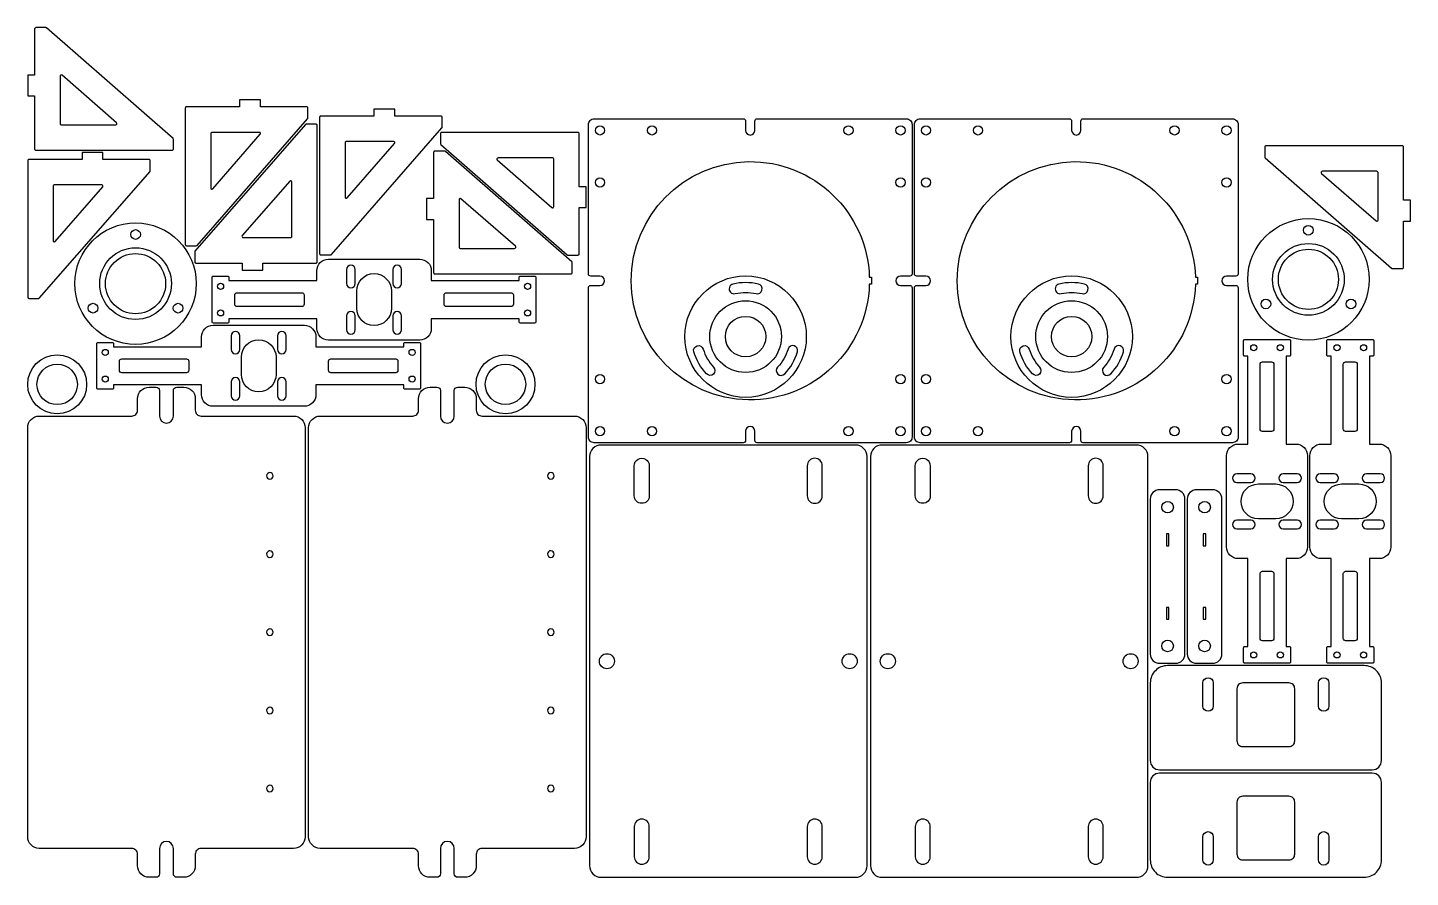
# Model space of a CAD drawing. Extents: x 604 to 1800, y 1393 to 2128.
import ezdxf

# ---------------------------------------------------------------- set-up
doc = ezdxf.new("R2010")
doc.units = 0

# ---------------------------------------------------------------- blocks, each defined once
blk = doc.blocks.new('Part', base_point=(0, -423.7))
at = {"layer": '1'}
blk.add_lwpolyline([(240, -35), (240, -388.7, -0.414214), (230, -398.7), (150, -398.7, 0.414214), (145, -403.7), (145, -413.7, -0.414214), (135, -423.7), (129, -423.7, -0.414214), (126, -420.7), (126, -398.7, 1), (114, -398.7), (114, -420.7, -0.414214), (111, -423.7), (105, -423.7, -0.414214), (95, -413.7), (95, -403.7, 0.414214), (90, -398.7), (10, -398.7, -0.414214), (0, -388.7), (0, -35, -0.414214), (10, -25), (90, -25, 0.414214), (95, -20), (95, -10, -0.414214), (105, 0), (111, 0, -0.414214), (114, -3), (114, -25, 1), (126, -25), (126, -3, -0.414214), (129, 0), (135, 0, -0.414214), (145, -10), (145, -20, 0.414214), (150, -25), (230, -25, -0.414214)], format="xyb", close=True, dxfattribs=at)
for points in [[(209.5, -73.9), (210.2, -73.9), (211, -74.2), (211.5, -74.7), (211.5, -74.7), (212, -75.2), (212.3, -76), (212.3, -76.8), (212.3, -76.8), (212.3, -77.5), (212, -78.2), (211.4, -78.8), (211.4, -78.8), (210.9, -79.3), (210.2, -79.6), (209.5, -79.5), (209.5, -79.5), (208.8, -79.6), (208, -79.2), (207.5, -78.7), (207.5, -78.7), (207, -78.2), (206.7, -77.4), (206.7, -76.6), (206.7, -76.6), (206.7, -75.9), (207, -75.2), (207.6, -74.7), (207.6, -74.7), (208.1, -74.2), (208.8, -73.9), (209.5, -73.9)], [(209.5, -141.4), (210.2, -141.4), (211, -141.7), (211.5, -142.3), (211.5, -142.3), (212, -142.8), (212.3, -143.6), (212.3, -144.3), (212.3, -144.3), (212.3, -145.1), (212, -145.8), (211.4, -146.3), (211.4, -146.3), (210.9, -146.8), (210.2, -147.1), (209.5, -147.1), (209.5, -147.1), (208.8, -147.1), (208, -146.8), (207.5, -146.3), (207.5, -146.3), (207, -145.7), (206.7, -145), (206.7, -144.2), (206.7, -144.2), (206.7, -143.5), (207, -142.7), (207.6, -142.2), (207.6, -142.2), (208.1, -141.7), (208.8, -141.4), (209.5, -141.4)], [(209.5, -209), (210.2, -209), (211, -209.3), (211.5, -209.8), (211.5, -209.8), (212, -210.4), (212.3, -211.2), (212.3, -211.9), (212.3, -211.9), (212.3, -212.7), (212, -213.4), (211.4, -213.9), (211.4, -213.9), (210.9, -214.4), (210.2, -214.7), (209.5, -214.7), (209.5, -214.7), (208.8, -214.7), (208, -214.4), (207.5, -213.8), (207.5, -213.8), (207, -213.3), (206.7, -212.5), (206.7, -211.8), (206.7, -211.8), (206.7, -211), (207, -210.3), (207.6, -209.8), (207.6, -209.8), (208.1, -209.3), (208.8, -209), (209.5, -209)], [(209.5, -276.6), (210.2, -276.6), (211, -276.9), (211.5, -277.4), (211.5, -277.4), (212, -278), (212.3, -278.7), (212.3, -279.5), (212.3, -279.5), (212.3, -280.2), (212, -281), (211.4, -281.5), (211.4, -281.5), (210.9, -282), (210.2, -282.3), (209.5, -282.3), (209.5, -282.3), (208.8, -282.3), (208, -281.9), (207.5, -281.4), (207.5, -281.4), (207, -280.9), (206.7, -280.1), (206.7, -279.3), (206.7, -279.3), (206.7, -278.6), (207, -277.9), (207.6, -277.4), (207.6, -277.4), (208.1, -276.9), (208.8, -276.6), (209.5, -276.6)], [(209.5, -344.1), (210.2, -344.1), (211, -344.4), (211.5, -345), (211.5, -345), (212, -345.5), (212.3, -346.3), (212.3, -347.1), (212.3, -347.1), (212.3, -347.8), (212, -348.5), (211.4, -349), (211.4, -349), (210.9, -349.5), (210.2, -349.8), (209.5, -349.8), (209.5, -349.8), (208.8, -349.8), (208, -349.5), (207.5, -349), (207.5, -349), (207, -348.4), (206.7, -347.7), (206.7, -346.9), (206.7, -346.9), (206.7, -346.2), (207, -345.4), (207.6, -344.9), (207.6, -344.9), (208.1, -344.4), (208.8, -344.1), (209.5, -344.1)]]:
    blk.add_open_spline(points, degree=3, knots=[0, 0, 0, 0, 0.125, 0.125, 0.125, 0.125, 0.25, 0.25, 0.25, 0.25, 0.375, 0.375, 0.375, 0.375, 0.5, 0.5, 0.5, 0.5, 0.625, 0.625, 0.625, 0.625, 0.75, 0.75, 0.75, 0.75, 0.875, 0.875, 0.875, 0.875, 1, 1, 1, 1], dxfattribs=at)
blk = doc.blocks.new('Part1747968444', base_point=(-52.5, -52.5))
at = {"layer": '1'}
for centre, radius in [((0, 0), 52.5), ((0, 42.5), 4.2), ((0, 0), 26), ((-36.8, -21.2), 4.2), ((36.8, -21.2), 4.2)]:
    blk.add_circle(centre, radius, dxfattribs=at)
at = {"layer": '2'}
blk.add_circle((0, 0), 31, dxfattribs=at)
blk = doc.blocks.new('Part318489587', base_point=(0, -6))
at = {"layer": '1'}
for points in [[(106, 119, 0.414214), (105, 120), (96.5, 120, 0.216609), (95.7, 119.7), (0.2, 10.3, 0.181335), (0, 9.6), (0, 1, 0.414214), (1, 0), (41, 0), (41, -6), (59, -6), (59, 0), (105, 0, 0.414214), (106, 1)], [(84, 70.1, 0.693), (82.2, 70.8), (41.1, 23.7, 0.643913), (41.9, 22), (83, 22, 0.414214), (84, 23)]]:
    blk.add_lwpolyline(points, format="xyb", close=True, dxfattribs=at)
blk = doc.blocks.new('Part1738942782', base_point=(-25.5, -25.5))
at = {"layer": '1'}
for radius in [25.5, 17.5]:
    blk.add_circle((0, 0), radius, dxfattribs=at)
blk = doc.blocks.new('Part178026223', base_point=(0, -6))
at = {"layer": '1'}
for points in [[(106, 119, 0.414214), (105, 120), (96.5, 120, 0.216609), (95.7, 119.7), (0.2, 10.3, 0.181335), (0, 9.6), (0, 1, 0.414214), (1, 0), (41, 0), (41, -6), (59, -6), (59, 0), (105, 0, 0.414214), (106, 1)], [(84, 70.1, 0.693), (82.2, 70.8), (41.1, 23.7, 0.643913), (41.9, 22), (83, 22, 0.414214), (84, 23)]]:
    blk.add_lwpolyline(points, format="xyb", close=True, dxfattribs=at)
blk = doc.blocks.new('Part1424624934', base_point=(-140, -35))
at = {"layer": '1'}
for points in [[(140, 19.25), (140, -19.25, -0.4142136), (139, -20.25), (126.5, -20.25, -0.4142136), (125.5, -19.25), (125.5, -16.5), (49.5, -16.5), (49.5, -25, -0.4142136), (39.5, -35), (-39.5, -35, -0.4142136), (-49.5, -25), (-49.5, -16.5), (-125.5, -16.5), (-125.5, -19.25, -0.4142136), (-126.5, -20.25), (-139, -20.25, -0.4142136), (-140, -19.25), (-140, 19.25, -0.4142136), (-139, 20.25), (-126.5, 20.25, -0.4142136), (-125.5, 19.25), (-125.5, 16.5), (-49.5, 16.5), (-49.5, 25, -0.4142136), (-39.5, 35), (39.5, 35, -0.4142136), (49.5, 25), (49.5, 16.5), (125.5, 16.5), (125.5, 19.25, -0.4142136), (126.5, 20.25), (139, 20.25, -0.4142136)], [(-16.25, 26, 1), (-23.75, 26), (-23.75, 14, 1), (-16.25, 14)], [(23.75, 26, 1), (16.25, 26), (16.25, 14, 1), (23.75, 14)], [(15, 7.5), (15, -7.5, -1), (-15, -7.5), (-15, 7.5, -1)], [(-60.5, 4), (-60.5, -4, -0.4142136), (-62.5, -6), (-118.5, -6, -0.4142136), (-120.5, -4), (-120.5, 4, -0.4142136), (-118.5, 6), (-62.5, 6, -0.4142136)], [(120.5, 4), (120.5, -4, -0.4142136), (118.5, -6), (62.5, -6, -0.4142136), (60.5, -4), (60.5, 4, -0.4142136), (62.5, 6), (118.5, 6, -0.4142136)], [(-16.25, -14, 1), (-23.75, -14), (-23.75, -26, 1), (-16.25, -26)], [(23.75, -14, 1), (16.25, -14), (16.25, -26, 1), (23.75, -26)]]:
    blk.add_lwpolyline(points, format="xyb", close=True, dxfattribs=at)
for centre in [(-132.75, 11.5), (132.75, 11.5), (-132.75, -11.5), (132.75, -11.5)]:
    blk.add_circle(centre, 2.65, dxfattribs=at)
blk = doc.blocks.new('Part1690364360', base_point=(0, -6))
at = {"layer": '1'}
for points in [[(106, 119, 0.414214), (105, 120), (96.5, 120, 0.216609), (95.7, 119.7), (0.2, 10.3, 0.181335), (0, 9.6), (0, 1, 0.414214), (1, 0), (41, 0), (41, -6), (59, -6), (59, 0), (105, 0, 0.414214), (106, 1)], [(84, 70.1, 0.693), (82.2, 70.8), (41.1, 23.7, 0.643913), (41.9, 22), (83, 22, 0.414214), (84, 23)]]:
    blk.add_lwpolyline(points, format="xyb", close=True, dxfattribs=at)
blk = doc.blocks.new('Part1597006230', base_point=(0, -6))
at = {"layer": '1'}
for points in [[(106, 119, 0.414214), (105, 120), (96.5, 120, 0.216609), (95.7, 119.7), (0.2, 10.3, 0.181335), (0, 9.6), (0, 1, 0.414214), (1, 0), (41, 0), (41, -6), (59, -6), (59, 0), (105, 0, 0.414214), (106, 1)], [(84, 70.1, 0.693), (82.2, 70.8), (41.1, 23.7, 0.643913), (41.9, 22), (83, 22, 0.414214), (84, 23)]]:
    blk.add_lwpolyline(points, format="xyb", close=True, dxfattribs=at)
blk = doc.blocks.new('Part1307450868', base_point=(0, -6))
at = {"layer": '1'}
for points in [[(106, 119, 0.414214), (105, 120), (96.5, 120, 0.216609), (95.7, 119.7), (0.2, 10.3, 0.181335), (0, 9.6), (0, 1, 0.414214), (1, 0), (41, 0), (41, -6), (59, -6), (59, 0), (105, 0, 0.414214), (106, 1)], [(84, 70.1, 0.693), (82.2, 70.8), (41.1, 23.7, 0.643913), (41.9, 22), (83, 22, 0.414214), (84, 23)]]:
    blk.add_lwpolyline(points, format="xyb", close=True, dxfattribs=at)
blk = doc.blocks.new('Part2090246085', base_point=(-140, -35))
at = {"layer": '1'}
for points in [[(140, 19.25), (140, -19.25, -0.4142136), (139, -20.25), (126.5, -20.25, -0.4142136), (125.5, -19.25), (125.5, -16.5), (49.5, -16.5), (49.5, -25, -0.4142136), (39.5, -35), (-39.5, -35, -0.4142136), (-49.5, -25), (-49.5, -16.5), (-125.5, -16.5), (-125.5, -19.25, -0.4142136), (-126.5, -20.25), (-139, -20.25, -0.4142136), (-140, -19.25), (-140, 19.25, -0.4142136), (-139, 20.25), (-126.5, 20.25, -0.4142136), (-125.5, 19.25), (-125.5, 16.5), (-49.5, 16.5), (-49.5, 25, -0.4142136), (-39.5, 35), (39.5, 35, -0.4142136), (49.5, 25), (49.5, 16.5), (125.5, 16.5), (125.5, 19.25, -0.4142136), (126.5, 20.25), (139, 20.25, -0.4142136)], [(-16.25, 26, 1), (-23.75, 26), (-23.75, 14, 1), (-16.25, 14)], [(23.75, 26, 1), (16.25, 26), (16.25, 14, 1), (23.75, 14)], [(15, 7.5), (15, -7.5, -1), (-15, -7.5), (-15, 7.5, -1)], [(-60.5, 4), (-60.5, -4, -0.4142136), (-62.5, -6), (-118.5, -6, -0.4142136), (-120.5, -4), (-120.5, 4, -0.4142136), (-118.5, 6), (-62.5, 6, -0.4142136)], [(120.5, 4), (120.5, -4, -0.4142136), (118.5, -6), (62.5, -6, -0.4142136), (60.5, -4), (60.5, 4, -0.4142136), (62.5, 6), (118.5, 6, -0.4142136)], [(-16.25, -14, 1), (-23.75, -14), (-23.75, -26, 1), (-16.25, -26)], [(23.75, -14, 1), (16.25, -14), (16.25, -26, 1), (23.75, -26)]]:
    blk.add_lwpolyline(points, format="xyb", close=True, dxfattribs=at)
for centre in [(-132.75, 11.5), (132.75, 11.5), (-132.75, -11.5), (132.75, -11.5)]:
    blk.add_circle(centre, 2.65, dxfattribs=at)
blk = doc.blocks.new('Part700082564', base_point=(0, -6))
at = {"layer": '1'}
for points in [[(106, 119, 0.414214), (105, 120), (96.5, 120, 0.216609), (95.7, 119.7), (0.2, 10.3, 0.181335), (0, 9.6), (0, 1, 0.414214), (1, 0), (41, 0), (41, -6), (59, -6), (59, 0), (105, 0, 0.414214), (106, 1)], [(84, 70.1, 0.693), (82.2, 70.8), (41.1, 23.7, 0.643913), (41.9, 22), (83, 22, 0.414214), (84, 23)]]:
    blk.add_lwpolyline(points, format="xyb", close=True, dxfattribs=at)
blk = doc.blocks.new('Part2038402109', base_point=(-25.5, -25.5))
at = {"layer": '1'}
for radius in [25.5, 17.5]:
    blk.add_circle((0, 0), radius, dxfattribs=at)
blk = doc.blocks.new('Part709488842', base_point=(0, -6))
at = {"layer": '1'}
for points in [[(106, 119, 0.414214), (105, 120), (96.5, 120, 0.216609), (95.7, 119.7), (0.2, 10.3, 0.181335), (0, 9.6), (0, 1, 0.414214), (1, 0), (41, 0), (41, -6), (59, -6), (59, 0), (105, 0, 0.414214), (106, 1)], [(84, 70.1, 0.693), (82.2, 70.8), (41.1, 23.7, 0.643913), (41.9, 22), (83, 22, 0.414214), (84, 23)]]:
    blk.add_lwpolyline(points, format="xyb", close=True, dxfattribs=at)
blk = doc.blocks.new('Part79440734', base_point=(0, -423.7))
at = {"layer": '1'}
blk.add_lwpolyline([(240, -35), (240, -388.7, -0.414214), (230, -398.7), (150, -398.7, 0.414214), (145, -403.7), (145, -413.7, -0.414214), (135, -423.7), (129, -423.7, -0.414214), (126, -420.7), (126, -398.7, 1), (114, -398.7), (114, -420.7, -0.414214), (111, -423.7), (105, -423.7, -0.414214), (95, -413.7), (95, -403.7, 0.414214), (90, -398.7), (10, -398.7, -0.414214), (0, -388.7), (0, -35, -0.414214), (10, -25), (90, -25, 0.414214), (95, -20), (95, -10, -0.414214), (105, 0), (111, 0, -0.414214), (114, -3), (114, -25, 1), (126, -25), (126, -3, -0.414214), (129, 0), (135, 0, -0.414214), (145, -10), (145, -20, 0.414214), (150, -25), (230, -25, -0.414214)], format="xyb", close=True, dxfattribs=at)
for points in [[(209.5, -73.9), (210.2, -73.9), (211, -74.2), (211.5, -74.7), (211.5, -74.7), (212, -75.2), (212.3, -76), (212.3, -76.8), (212.3, -76.8), (212.3, -77.5), (212, -78.2), (211.4, -78.8), (211.4, -78.8), (210.9, -79.3), (210.2, -79.6), (209.5, -79.5), (209.5, -79.5), (208.8, -79.6), (208, -79.2), (207.5, -78.7), (207.5, -78.7), (207, -78.2), (206.7, -77.4), (206.7, -76.6), (206.7, -76.6), (206.7, -75.9), (207, -75.2), (207.6, -74.7), (207.6, -74.7), (208.1, -74.2), (208.8, -73.9), (209.5, -73.9)], [(209.5, -141.4), (210.2, -141.4), (211, -141.7), (211.5, -142.3), (211.5, -142.3), (212, -142.8), (212.3, -143.6), (212.3, -144.3), (212.3, -144.3), (212.3, -145.1), (212, -145.8), (211.4, -146.3), (211.4, -146.3), (210.9, -146.8), (210.2, -147.1), (209.5, -147.1), (209.5, -147.1), (208.8, -147.1), (208, -146.8), (207.5, -146.3), (207.5, -146.3), (207, -145.7), (206.7, -145), (206.7, -144.2), (206.7, -144.2), (206.7, -143.5), (207, -142.7), (207.6, -142.2), (207.6, -142.2), (208.1, -141.7), (208.8, -141.4), (209.5, -141.4)], [(209.5, -209), (210.2, -209), (211, -209.3), (211.5, -209.8), (211.5, -209.8), (212, -210.4), (212.3, -211.2), (212.3, -211.9), (212.3, -211.9), (212.3, -212.7), (212, -213.4), (211.4, -213.9), (211.4, -213.9), (210.9, -214.4), (210.2, -214.7), (209.5, -214.7), (209.5, -214.7), (208.8, -214.7), (208, -214.4), (207.5, -213.8), (207.5, -213.8), (207, -213.3), (206.7, -212.5), (206.7, -211.8), (206.7, -211.8), (206.7, -211), (207, -210.3), (207.6, -209.8), (207.6, -209.8), (208.1, -209.3), (208.8, -209), (209.5, -209)], [(209.5, -276.6), (210.2, -276.6), (211, -276.9), (211.5, -277.4), (211.5, -277.4), (212, -278), (212.3, -278.7), (212.3, -279.5), (212.3, -279.5), (212.3, -280.2), (212, -281), (211.4, -281.5), (211.4, -281.5), (210.9, -282), (210.2, -282.3), (209.5, -282.3), (209.5, -282.3), (208.8, -282.3), (208, -281.9), (207.5, -281.4), (207.5, -281.4), (207, -280.9), (206.7, -280.1), (206.7, -279.3), (206.7, -279.3), (206.7, -278.6), (207, -277.9), (207.6, -277.4), (207.6, -277.4), (208.1, -276.9), (208.8, -276.6), (209.5, -276.6)], [(209.5, -344.1), (210.2, -344.1), (211, -344.4), (211.5, -345), (211.5, -345), (212, -345.5), (212.3, -346.3), (212.3, -347.1), (212.3, -347.1), (212.3, -347.8), (212, -348.5), (211.4, -349), (211.4, -349), (210.9, -349.5), (210.2, -349.8), (209.5, -349.8), (209.5, -349.8), (208.8, -349.8), (208, -349.5), (207.5, -349), (207.5, -349), (207, -348.4), (206.7, -347.7), (206.7, -346.9), (206.7, -346.9), (206.7, -346.2), (207, -345.4), (207.6, -344.9), (207.6, -344.9), (208.1, -344.4), (208.8, -344.1), (209.5, -344.1)]]:
    blk.add_open_spline(points, degree=3, knots=[0, 0, 0, 0, 0.125, 0.125, 0.125, 0.125, 0.25, 0.25, 0.25, 0.25, 0.375, 0.375, 0.375, 0.375, 0.5, 0.5, 0.5, 0.5, 0.625, 0.625, 0.625, 0.625, 0.75, 0.75, 0.75, 0.75, 0.875, 0.875, 0.875, 0.875, 1, 1, 1, 1], dxfattribs=at)
blk = doc.blocks.new('Part953076824', base_point=(-52.5, -52.5))
at = {"layer": '1'}
for points in [[(11, 45.4, 0.119322), (-11, 45.4, 1), (-9, 37.2, -0.119322), (9, 37.2, 1)], [(-27.7, -26.4, -1), (-33.8, -32.2, -0.119322), (-44.8, -13.2, -1), (-36.7, -10.8, 0.119322)], [(44.8, -13.2, 1), (36.7, -10.8, -0.119322), (27.7, -26.4, 1), (33.8, -32.2, 0.119322)]]:
    blk.add_lwpolyline(points, format="xyb", close=True, dxfattribs=at)
for radius in [52.5, 17.5]:
    blk.add_circle((0, 0), radius, dxfattribs=at)
at = {"layer": '2'}
blk.add_circle((0, 0), 31, dxfattribs=at)
blk = doc.blocks.new('Part386783090', base_point=(-140, -140))
at = {"layer": '1'}
for points in [[(140, 135), (140, 6, -0.414214), (138, 4), (130, 4, 1), (130, -4), (138, -4, -0.414214), (140, -6), (140, -135, -0.414214), (135, -140), (6, -140, -0.414214), (4, -138), (4, -130, 1), (-4, -130), (-4, -138, -0.414214), (-6, -140), (-135, -140, -0.414214), (-140, -135), (-140, -6, -0.414214), (-138, -4), (-130, -4, 1), (-130, 4), (-138, 4, -0.414214), (-140, 6), (-140, 135, -0.414214), (-135, 140), (-6, 140, -0.414214), (-4, 138), (-4, 130, 1), (4, 130), (4, 138, -0.414214), (6, 140), (135, 140, -0.414214)], [(105, 3), (105, -3), (103, -3, -68.6521), (103, 3)]]:
    blk.add_lwpolyline(points, format="xyb", close=True, dxfattribs=at)
for centre in [(-130, 130), (-85, 130), (85, 130), (130, 130), (-130, 85), (130, 85), (-130, -85), (130, -85), (-130, -130), (-85, -130), (85, -130), (130, -130)]:
    blk.add_circle(centre, 4, dxfattribs=at)
blk = doc.blocks.new('Part1895945434', base_point=(0, 0))
at = {"layer": '1'}
for points in [[(240, 363.7, 0.414214), (230, 373.7), (10, 373.7, 0.414214), (0, 363.7), (0, 10, 0.414214), (10, 0), (230, 0, 0.414214), (240, 10)], [(51.7, 355.9, 1), (38.7, 355.9), (38.7, 329.9, 1), (51.7, 329.9)], [(201.3, 355.9, 1), (188.3, 355.9), (188.3, 329.9, 1), (201.3, 329.9)], [(51.7, 43.9, 1), (38.7, 43.9), (38.7, 17.9, 1), (51.7, 17.9)], [(201.3, 43.9), (201.3, 17.9, -1), (188.3, 17.9), (188.3, 43.9, -1)]]:
    blk.add_lwpolyline(points, format="xyb", close=True, dxfattribs=at)
for centre in [(15, 186.9), (225, 186.9)]:
    blk.add_circle(centre, 6.5, dxfattribs=at)
blk = doc.blocks.new('Part698766921', base_point=(0, 0))
at = {"layer": '1'}
for points in [[(240, 363.7, 0.414214), (230, 373.7), (10, 373.7, 0.414214), (0, 363.7), (0, 10, 0.414214), (10, 0), (230, 0, 0.414214), (240, 10)], [(51.7, 355.9, 1), (38.7, 355.9), (38.7, 329.9, 1), (51.7, 329.9)], [(201.3, 355.9, 1), (188.3, 355.9), (188.3, 329.9, 1), (201.3, 329.9)], [(51.7, 43.9, 1), (38.7, 43.9), (38.7, 17.9, 1), (51.7, 17.9)], [(201.3, 43.9), (201.3, 17.9, -1), (188.3, 17.9), (188.3, 43.9, -1)]]:
    blk.add_lwpolyline(points, format="xyb", close=True, dxfattribs=at)
for centre in [(15, 186.9), (225, 186.9)]:
    blk.add_circle(centre, 6.5, dxfattribs=at)
blk = doc.blocks.new('Part1199781597', base_point=(-52.5, -52.5))
at = {"layer": '1'}
for points in [[(11, 45.4, 0.119322), (-11, 45.4, 1), (-9, 37.2, -0.119322), (9, 37.2, 1)], [(-27.7, -26.4, -1), (-33.8, -32.2, -0.119322), (-44.8, -13.2, -1), (-36.7, -10.8, 0.119322)], [(44.8, -13.2, 1), (36.7, -10.8, -0.119322), (27.7, -26.4, 1), (33.8, -32.2, 0.119322)]]:
    blk.add_lwpolyline(points, format="xyb", close=True, dxfattribs=at)
for radius in [52.5, 17.5]:
    blk.add_circle((0, 0), radius, dxfattribs=at)
at = {"layer": '2'}
blk.add_circle((0, 0), 31, dxfattribs=at)
blk = doc.blocks.new('Part1710243644', base_point=(-140, -140))
at = {"layer": '1'}
for points in [[(140, 135), (140, 6, -0.414214), (138, 4), (130, 4, 1), (130, -4), (138, -4, -0.414214), (140, -6), (140, -135, -0.414214), (135, -140), (6, -140, -0.414214), (4, -138), (4, -130, 1), (-4, -130), (-4, -138, -0.414214), (-6, -140), (-135, -140, -0.414214), (-140, -135), (-140, -6, -0.414214), (-138, -4), (-130, -4, 1), (-130, 4), (-138, 4, -0.414214), (-140, 6), (-140, 135, -0.414214), (-135, 140), (-6, 140, -0.414214), (-4, 138), (-4, 130, 1), (4, 130), (4, 138, -0.414214), (6, 140), (135, 140, -0.414214)], [(105, 3), (105, -3), (103, -3, -68.6521), (103, 3)]]:
    blk.add_lwpolyline(points, format="xyb", close=True, dxfattribs=at)
for centre in [(-130, 130), (-85, 130), (85, 130), (130, 130), (-130, 85), (130, 85), (-130, -85), (130, -85), (-130, -130), (-85, -130), (85, -130), (130, -130)]:
    blk.add_circle(centre, 4, dxfattribs=at)
blk = doc.blocks.new('Part1804624321', base_point=(0, -6))
at = {"layer": '1'}
for points in [[(106, 119, 0.414214), (105, 120), (96.5, 120, 0.216609), (95.7, 119.7), (0.2, 10.3, 0.181335), (0, 9.6), (0, 1, 0.414214), (1, 0), (41, 0), (41, -6), (59, -6), (59, 0), (105, 0, 0.414214), (106, 1)], [(84, 70.1, 0.693), (82.2, 70.8), (41.1, 23.7, 0.643913), (41.9, 22), (83, 22, 0.414214), (84, 23)]]:
    blk.add_lwpolyline(points, format="xyb", close=True, dxfattribs=at)
blk = doc.blocks.new('Part859905715', base_point=(-52.5, -52.5))
at = {"layer": '1'}
for centre, radius in [((0, 0), 52.5), ((0, 42.5), 4.2), ((0, 0), 26), ((-36.8, -21.2), 4.2), ((36.8, -21.2), 4.2)]:
    blk.add_circle(centre, radius, dxfattribs=at)
at = {"layer": '2'}
blk.add_circle((0, 0), 31, dxfattribs=at)
blk = doc.blocks.new('Part907485242', base_point=(-140, -35))
at = {"layer": '1'}
for points in [[(140, 19.25), (140, -19.25, -0.4142136), (139, -20.25), (126.5, -20.25, -0.4142136), (125.5, -19.25), (125.5, -16.5), (49.5, -16.5), (49.5, -25, -0.4142136), (39.5, -35), (-39.5, -35, -0.4142136), (-49.5, -25), (-49.5, -16.5), (-125.5, -16.5), (-125.5, -19.25, -0.4142136), (-126.5, -20.25), (-139, -20.25, -0.4142136), (-140, -19.25), (-140, 19.25, -0.4142136), (-139, 20.25), (-126.5, 20.25, -0.4142136), (-125.5, 19.25), (-125.5, 16.5), (-49.5, 16.5), (-49.5, 25, -0.4142136), (-39.5, 35), (39.5, 35, -0.4142136), (49.5, 25), (49.5, 16.5), (125.5, 16.5), (125.5, 19.25, -0.4142136), (126.5, 20.25), (139, 20.25, -0.4142136)], [(-16.25, 26, 1), (-23.75, 26), (-23.75, 14, 1), (-16.25, 14)], [(23.75, 26, 1), (16.25, 26), (16.25, 14, 1), (23.75, 14)], [(15, 7.5), (15, -7.5, -1), (-15, -7.5), (-15, 7.5, -1)], [(-60.5, 4), (-60.5, -4, -0.4142136), (-62.5, -6), (-118.5, -6, -0.4142136), (-120.5, -4), (-120.5, 4, -0.4142136), (-118.5, 6), (-62.5, 6, -0.4142136)], [(120.5, 4), (120.5, -4, -0.4142136), (118.5, -6), (62.5, -6, -0.4142136), (60.5, -4), (60.5, 4, -0.4142136), (62.5, 6), (118.5, 6, -0.4142136)], [(-16.25, -14, 1), (-23.75, -14), (-23.75, -26, 1), (-16.25, -26)], [(23.75, -14, 1), (16.25, -14), (16.25, -26, 1), (23.75, -26)]]:
    blk.add_lwpolyline(points, format="xyb", close=True, dxfattribs=at)
for centre in [(-132.75, 11.5), (132.75, 11.5), (-132.75, -11.5), (132.75, -11.5)]:
    blk.add_circle(centre, 2.65, dxfattribs=at)
blk = doc.blocks.new('Part104379096', base_point=(-140, -35))
at = {"layer": '1'}
for points in [[(140, 19.25), (140, -19.25, -0.4142136), (139, -20.25), (126.5, -20.25, -0.4142136), (125.5, -19.25), (125.5, -16.5), (49.5, -16.5), (49.5, -25, -0.4142136), (39.5, -35), (-39.5, -35, -0.4142136), (-49.5, -25), (-49.5, -16.5), (-125.5, -16.5), (-125.5, -19.25, -0.4142136), (-126.5, -20.25), (-139, -20.25, -0.4142136), (-140, -19.25), (-140, 19.25, -0.4142136), (-139, 20.25), (-126.5, 20.25, -0.4142136), (-125.5, 19.25), (-125.5, 16.5), (-49.5, 16.5), (-49.5, 25, -0.4142136), (-39.5, 35), (39.5, 35, -0.4142136), (49.5, 25), (49.5, 16.5), (125.5, 16.5), (125.5, 19.25, -0.4142136), (126.5, 20.25), (139, 20.25, -0.4142136)], [(-16.25, 26, 1), (-23.75, 26), (-23.75, 14, 1), (-16.25, 14)], [(23.75, 26, 1), (16.25, 26), (16.25, 14, 1), (23.75, 14)], [(15, 7.5), (15, -7.5, -1), (-15, -7.5), (-15, 7.5, -1)], [(-60.5, 4), (-60.5, -4, -0.4142136), (-62.5, -6), (-118.5, -6, -0.4142136), (-120.5, -4), (-120.5, 4, -0.4142136), (-118.5, 6), (-62.5, 6, -0.4142136)], [(120.5, 4), (120.5, -4, -0.4142136), (118.5, -6), (62.5, -6, -0.4142136), (60.5, -4), (60.5, 4, -0.4142136), (62.5, 6), (118.5, 6, -0.4142136)], [(-16.25, -14, 1), (-23.75, -14), (-23.75, -26, 1), (-16.25, -26)], [(23.75, -14, 1), (16.25, -14), (16.25, -26, 1), (23.75, -26)]]:
    blk.add_lwpolyline(points, format="xyb", close=True, dxfattribs=at)
for centre in [(-132.75, 11.5), (132.75, 11.5), (-132.75, -11.5), (132.75, -11.5)]:
    blk.add_circle(centre, 2.65, dxfattribs=at)
blk = doc.blocks.new('Part747724658', base_point=(-75, -15))
at = {"layer": '1'}
blk.add_lwpolyline([(75, 7, 0.4142136), (67, 15), (-67, 15, 0.4142136), (-75, 7), (-75, -7, 0.4142136), (-67, -15), (67, -15, 0.4142136), (75, -7)], format="xyb", close=True, dxfattribs=at)
for points in [[(-26.65, 1.1), (-36.85, 1.1), (-36.85, -1.1), (-26.65, -1.1)], [(36.85, 1.1), (26.65, 1.1), (26.65, -1.1), (36.85, -1.1)]]:
    blk.add_lwpolyline(points, close=True, dxfattribs=at)
for centre in [(-60, 0), (60, 0)]:
    blk.add_circle(centre, 5, dxfattribs=at)
blk = doc.blocks.new('Part434246320', base_point=(-75, -15))
at = {"layer": '1'}
blk.add_lwpolyline([(75, 7, 0.4142136), (67, 15), (-67, 15, 0.4142136), (-75, 7), (-75, -7, 0.4142136), (-67, -15), (67, -15, 0.4142136), (75, -7)], format="xyb", close=True, dxfattribs=at)
for points in [[(-26.65, 1.1), (-36.85, 1.1), (-36.85, -1.1), (-26.65, -1.1)], [(36.85, 1.1), (26.65, 1.1), (26.65, -1.1), (36.85, -1.1)]]:
    blk.add_lwpolyline(points, close=True, dxfattribs=at)
for centre in [(-60, 0), (60, 0)]:
    blk.add_circle(centre, 5, dxfattribs=at)
blk = doc.blocks.new('Part1077194800', base_point=(0, -100))
at = {"layer": '1'}
for points in [[(90, 85, 0.414214), (75, 100), (8, 100, 0.414214), (0, 92), (0, -92, 0.414214), (8, -100), (75, -100, 0.414214), (90, -85)], [(75, 54.5, -1), (75, 45.5), (55, 45.5, -1), (55, 54.5)], [(75, 20, 0.414214), (70, 25), (25, 25, 0.414214), (20, 20), (20, -20, 0.414214), (25, -25), (70, -25, 0.414214), (75, -20)], [(75, -45.5, -1), (75, -54.5), (55, -54.5, -1), (55, -45.5)]]:
    blk.add_lwpolyline(points, format="xyb", close=True, dxfattribs=at)
blk = doc.blocks.new('Part2037184247', base_point=(0, -100))
at = {"layer": '1'}
for points in [[(90, 85, 0.414214), (75, 100), (8, 100, 0.414214), (0, 92), (0, -92, 0.414214), (8, -100), (75, -100, 0.414214), (90, -85)], [(75, 54.5, -1), (75, 45.5), (55, 45.5, -1), (55, 54.5)], [(75, 20, 0.414214), (70, 25), (25, 25, 0.414214), (20, 20), (20, -20, 0.414214), (25, -25), (70, -25, 0.414214), (75, -20)], [(75, -45.5, -1), (75, -54.5), (55, -54.5, -1), (55, -45.5)]]:
    blk.add_lwpolyline(points, format="xyb", close=True, dxfattribs=at)

msp = doc.modelspace()

# ---------------------------------------------------------------- block references
at = {"layer": '1'}
for name, p, rotation in [('Part178026223', (604.3, 2127.9), 269.999999977959), ('Part1690364360', (846.6, 2065.4), 180), ('Part1307450868', (962.8, 2057.5), 180), ('Part709488842', (1087.3, 1931.3), 90.0000001836389), ('Part1804624321', (1800.3, 1919.7), 90.0000001836389), ('Part318489587', (710.3, 2019.9), 180), ('Part700082564', (949.4, 2021.1), 269.999999977959), ('Part104379096', (1711.3, 1578.4), 90.0000001836389), ('Part907485242', (1783.3, 1578.4), 90.0000001836389), ('Part1895945434', (1330.3, 1767.1), 180), ('Part698766921', (1573.3, 1767.1), 180), ('Part434246320', (1575.3, 1728.4), 269.999999977959), ('Part747724658', (1607.3, 1728.4), 269.999999977959), ('Part1077194800', (1775.3, 1486.4), 90.0000001836389), ('Part2037184247', (1575.3, 1483.4), 269.999999977959)]:
    msp.add_blockref(name, p, dxfattribs=dict(at, rotation=rotation))
for name, p in [('Part386783090', (1089.3, 1769.1)), ('Part1710243644', (1371.3, 1769.1)), ('Part1597006230', (748.8, 1918.4)), ('Part859905715', (1659.6, 1857.8)), ('Part1747968444', (645.1, 1854.1)), ('Part2090246085', (763.9, 1857.8)), ('Part953076824', (1172.8, 1808.3)), ('Part1199781597', (1454.8, 1808.3)), ('Part1424624934', (664.1, 1800.6)), ('Part1738942782', (604.3, 1794)), ('Part2038402109', (992.1, 1794.1)), ('Part', (604.3, 1393.4)), ('Part79440734', (847.3, 1393.4))]:
    msp.add_blockref(name, p, dxfattribs=at)

doc.saveas('drawing.dxf')
